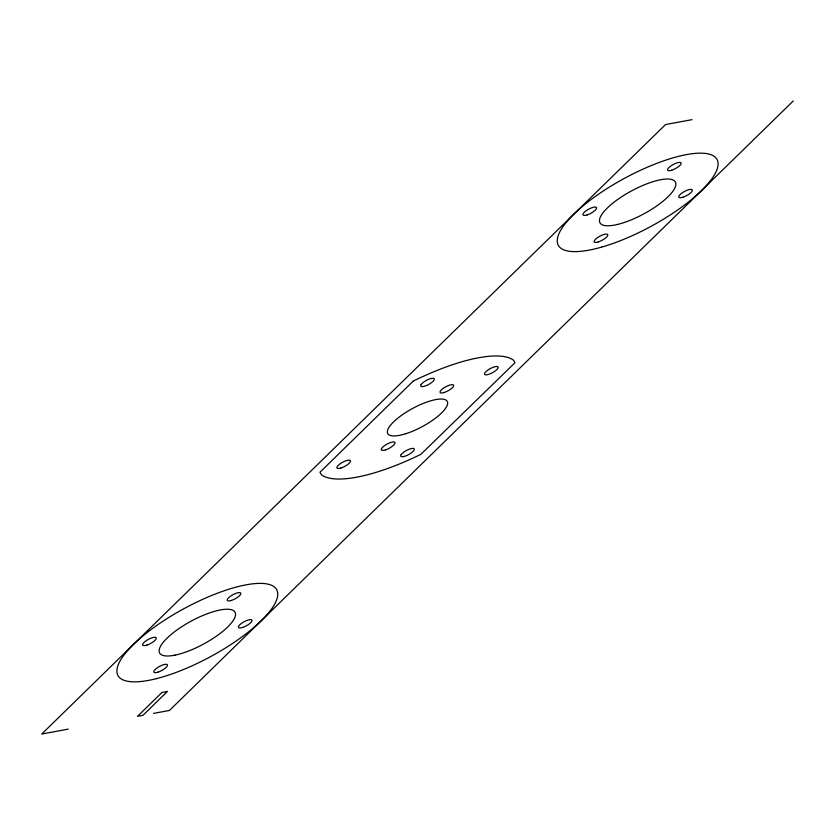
<?xml version="1.0" encoding="UTF-8"?>
<svg xmlns="http://www.w3.org/2000/svg" width="835" height="835" viewBox="0 0 835 835"><rect width="100%" height="100%" fill="white"/><g stroke="black" fill="none" stroke-linecap="round" stroke-linejoin="round"><path stroke-width="1.25" d="M793.25 100.972L169.442 710.46L153.473 713.403M692.058 119.655L665.558 124.54L41.75 734.028L68.24 729.132M421.174 384.465L420.715 385.342A7.672 2.328 -28.4 0 0 425.725 385.812A7.672 2.328 -28.4 0 0 433.803 380.426L434.273 379.549A7.672 2.328 -28.4 0 0 429.253 379.069A7.672 2.328 -28.4 0 0 421.174 384.465M401.197 454.574L400.727 455.451A7.672 2.328 -28.4 0 0 405.747 455.931A7.672 2.328 -28.4 0 0 413.826 450.535L414.285 449.658A7.672 2.328 -28.4 0 0 409.275 449.188A7.672 2.328 -28.4 0 0 401.197 454.574M413.148 381.198L319.982 472.224L321.308 474.656A112.788 34.287 -28.4 0 0 420.861 454.334L514.997 362.724L513.692 360.344A112.788 34.287 -28.4 0 0 414.139 380.666L413.148 381.198M161.98 692.445L137.514 716.346L142.942 715.345L167.407 691.443L161.98 692.445M490.427 368.506L488.705 369.508A7.672 2.328 -28.4 0 0 484.717 374.508A7.672 2.328 -28.4 0 0 492.212 372.838L493.944 371.836A7.672 2.328 -28.4 0 0 497.921 366.836A7.672 2.328 -28.4 0 0 490.427 368.506M156.395 678.657A90.232 27.43 -28.4 0 0 277.763 594.499A90.232 27.43 -28.4 0 0 157.836 624.674A90.232 27.43 -28.4 0 0 156.395 678.657M175.058 655.131A42.856 13.026 -28.4 0 0 235.355 615.886A42.856 13.026 -28.4 0 0 181.581 626.824A42.856 13.026 -28.4 0 0 175.058 655.131M231.41 600.428A7.672 2.328 -28.4 0 0 240.804 593.174A7.672 2.328 -28.4 0 0 229.865 596.681A7.672 2.328 -28.4 0 0 231.41 600.428M242.599 627.44A7.672 2.328 -28.4 0 0 251.993 620.186A7.672 2.328 -28.4 0 0 241.044 623.693A7.672 2.328 -28.4 0 0 242.599 627.44M146.835 645.121A7.672 2.328 -28.4 0 0 156.228 637.867A7.672 2.328 -28.4 0 0 145.28 641.364A7.672 2.328 -28.4 0 0 146.835 645.121M158.024 672.133A7.672 2.328 -28.4 0 0 167.417 664.879A7.672 2.328 -28.4 0 0 156.469 668.376A7.672 2.328 -28.4 0 0 158.024 672.133M601.367 247.191A90.232 27.43 -28.4 0 0 717.985 162.314A90.232 27.43 -28.4 0 0 593.664 197.655A90.232 27.43 -28.4 0 0 601.367 247.191M617.566 224.427A42.856 13.026 -28.4 0 0 675.859 184.587A42.856 13.026 -28.4 0 0 619.591 198.156A42.856 13.026 -28.4 0 0 617.566 224.427M682.936 197.217A7.672 2.328 -28.4 0 0 692.33 189.963A7.672 2.328 -28.4 0 0 681.391 193.459A7.672 2.328 -28.4 0 0 682.936 197.217M671.747 170.204A7.672 2.328 -28.4 0 0 681.141 162.95A7.672 2.328 -28.4 0 0 670.202 166.457A7.672 2.328 -28.4 0 0 671.747 170.204M587.172 214.898A7.672 2.328 -28.4 0 0 596.566 207.644A7.672 2.328 -28.4 0 0 585.617 211.14A7.672 2.328 -28.4 0 0 587.172 214.898M598.361 241.91A7.672 2.328 -28.4 0 0 607.755 234.656A7.672 2.328 -28.4 0 0 596.806 238.152A7.672 2.328 -28.4 0 0 598.361 241.91M340.91 468.038A7.672 2.328 -28.4 0 0 350.481 460.805A7.672 2.328 -28.4 0 0 339.647 464.145A7.672 2.328 -28.4 0 0 340.91 468.038M405.977 433.668A33.838 10.291 -28.4 0 0 447.403 401.698A33.838 10.291 -28.4 0 0 399.12 417.135A33.838 10.291 -28.4 0 0 405.977 433.668M385.499 449.888A7.755 2.359 -28.4 0 0 394.997 442.56A7.755 2.359 -28.4 0 0 383.933 446.099A7.755 2.359 -28.4 0 0 385.499 449.888M444.241 392.481A7.672 2.328 -28.4 0 0 453.635 385.238A7.672 2.328 -28.4 0 0 442.686 388.734A7.672 2.328 -28.4 0 0 444.241 392.481"/></g></svg>
